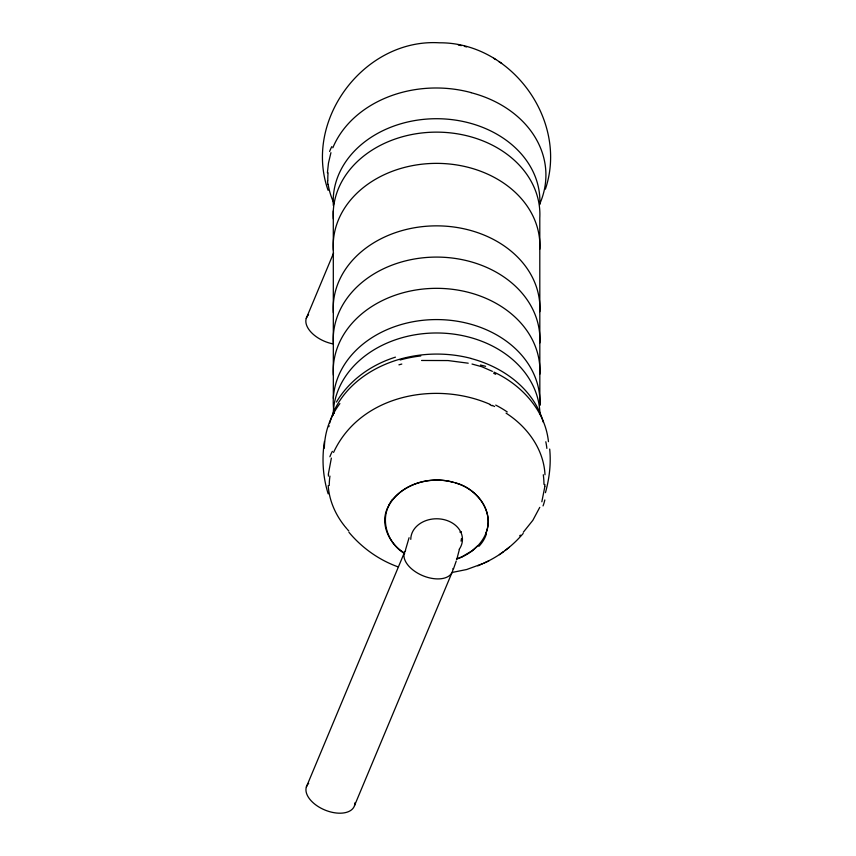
<?xml version="1.0" encoding="UTF-8"?>
<svg xmlns="http://www.w3.org/2000/svg" width="856" height="856" viewBox="0 0 856 856"><rect width="100%" height="100%" fill="white"/><g stroke="black" fill="none" stroke-linecap="round" stroke-linejoin="round"><path stroke-width="1.28" d="M324.349 448.191C324.585 432.162 330.245 416.369 339.875 403.583M327.399 172.816L328.479 163.068L330.93 152.668M328.319 474.256L331.368 458.088M544.887 486.39L541.837 501.776M324.435 441.461C321.749 458.923 322.862 476.963 328.18 493.848M461.052 541.131L461.459 538.52M328.875 426.727L329.1 425.678M545.379 189.165C568.545 120.675 511.588 42.233 439.396 42.8C364.613 38.22 303.056 119.658 328.105 190.332M545.443 492.682C549.37 478.515 551.168 463.727 549.691 449.058M409.072 537.729L405.648 549.402M459.372 549.509L457.104 558.165M329.731 423.067L329.999 422.062M330.138 421.548L332.898 413.534A109.097 86.317 -0.5 0 1 468.264 357.722L471.142 358.439M456.248 560.99L453.498 568.887M332.834 147.778L333.829 145.488A109.097 87.526 0.3 0 1 471.121 92.609M306.245 318.432L333.583 253.055M306.341 787.049L404.877 551.446M354.545 805.517L452.011 572.546M456.43 559.118C472.897 553.779 488.487 539.301 488.209 520.93C487.738 502.911 472.897 488.07 456.259 483.159M539.751 507.362L532.86 520.288L523.294 532.261M485.598 533.941C495.196 512.081 476.632 488.123 455.381 482.891M539.687 204.06L540.232 202.797A109.097 87.141 -0.9 0 0 473.935 93.465L471.089 92.683M388.699 505.8C378.823 522.46 388.71 543.528 404.171 552.816M389.052 505.083C380.053 522.096 388.581 544.213 404.695 553.639M388.859 505.607C401.271 483.137 432.045 475.348 455.51 482.934M333.583 452.396C360.183 394.937 435.822 380.492 490.231 404.449M392.358 499.851L393.129 498.866M393.482 498.567C407.777 482.388 431.906 476.492 452.471 482.11M523.177 533.481C512.423 546.053 498.952 556.421 483.811 563.162M477.776 545.7L472.833 550.14M519.678 535.845L520.416 535.139M472.79 550.387L461.405 557.117M499.38 554.688L503.489 551.639M505.051 550.462L509.309 547.294M451.84 572.514L466.67 569.518L482.517 563.73M477.798 565.87L488.797 560.905M461.673 556.978L456.708 558.925M398.928 364.838L401.806 364.057M421.559 360.472L448.052 360.558L468.221 363.201M472.031 364.035L481.896 366.753L492.393 371.354M464.423 46.395L466.595 46.898M458.313 44.951L461.298 45.646M453.402 482.356L452.118 481.992M397.762 566.758C378.801 559.878 361.863 547.765 348.948 532.293M493.987 372.125C521.636 384.922 545.208 410.484 548.45 441.675M492.286 405.37L494.608 406.514M493.709 58.294L495.645 59.524M498.898 61.6L501.616 63.323M506.078 413.148C527.221 426.684 543.753 449.079 545.005 474.78M348.799 530.977L347.632 529.671M347.055 529.019L344.829 526.344M344.294 525.67C335.242 514.231 329.175 500.246 328.201 485.609M327.859 184.35L327.516 180.873M333.294 210.918L333.337 398.372M544.823 499.947A42.447 17.901 -51.1 0 1 543.046 505.917M544.876 484.464A112.96 88.906 22.1 0 1 544.748 486.358M543.293 474.738A111.654 88.51 18.3 0 1 543.967 484.378M495.71 405.091A107.803 88.767 -3.4 0 1 507.266 411.971M490.092 404.845A57.256 53.243 80.3 0 1 492.114 405.787M329.902 456.772A42.447 28.077 70.3 0 1 332.385 451.347M328.383 476.118A112.96 86.103 -21 0 1 328.544 474.245M329.239 485.491A111.654 86.028 -17.5 0 1 329.935 476.086M388.913 505.029A48.075 38.991 4.1 0 1 392.155 499.754M545.818 441.771A111.109 88.917 16.9 0 1 546.866 448.405M495.699 374.265A29.81 5.371 28.7 0 1 493.709 373.344M480.494 365.031A52.826 1.958 12.9 0 1 485.598 366.315M400.105 359.98A111.804 92.181 0.6 0 1 420.778 355.946M336.451 402.042A111.719 95.733 4.6 0 1 395.451 357.155M461.47 531.822A112.104 85.3 -0.8 0 1 459.875 532.1M471.11 358.525A109.097 86.531 0.8 0 1 543.367 422.34M333.391 375.206A103.341 82.315 0 0 1 435.939 288.333A103.341 82.315 0 0 1 539.826 374.168M333.391 343.962A103.341 82.315 0 0 1 435.929 257.089A103.341 82.315 0 0 1 539.815 342.924M334.268 413.491A103.341 82.315 0 0 1 431.499 319.673A103.341 82.315 0 0 1 539.836 405.412L539.794 217.959A103.341 82.315 0 0 0 435.897 132.134A103.341 82.315 0 0 0 333.359 219.008M333.241 415.246A103.341 82.315 0 0 1 435.939 332.984A103.341 82.315 0 0 1 539.922 414.197M333.369 250.241A103.341 82.315 0 0 1 435.907 163.368A103.341 82.315 0 0 1 539.794 249.203M333.359 205.59A103.341 82.315 0 0 1 435.897 118.717A103.341 82.315 0 0 1 539.783 204.552M333.38 312.729A103.341 82.315 0 0 1 435.918 225.856A103.341 82.315 0 0 1 539.815 311.68M329.614 151.491A47.69 32.057 69.1 0 1 331.818 146.633M327.827 180.841A111.301 86.948 -11.5 0 1 328.073 172.794M334.204 203.728A108.894 85.161 3.5 0 1 328.126 184.329M410.784 539.366A25.84 20.576 0 0 1 443.066 519.421A25.84 20.576 0 0 1 459.223 549.306M486.283 534.315A42.425 33.833 -2.3 0 1 478.868 546.353M452.963 568.502A25.84 14.819 22.7 0 1 423.859 576.12A25.84 14.819 22.7 0 1 405.658 550.205M354.951 802.789A25.84 14.819 22.7 0 1 324.659 809.926A25.84 14.819 22.7 0 1 308.674 783.336M332.545 343.812A25.84 14.819 22.7 0 1 310 330.983A25.84 14.819 22.7 0 1 308.567 314.719"/></g></svg>
